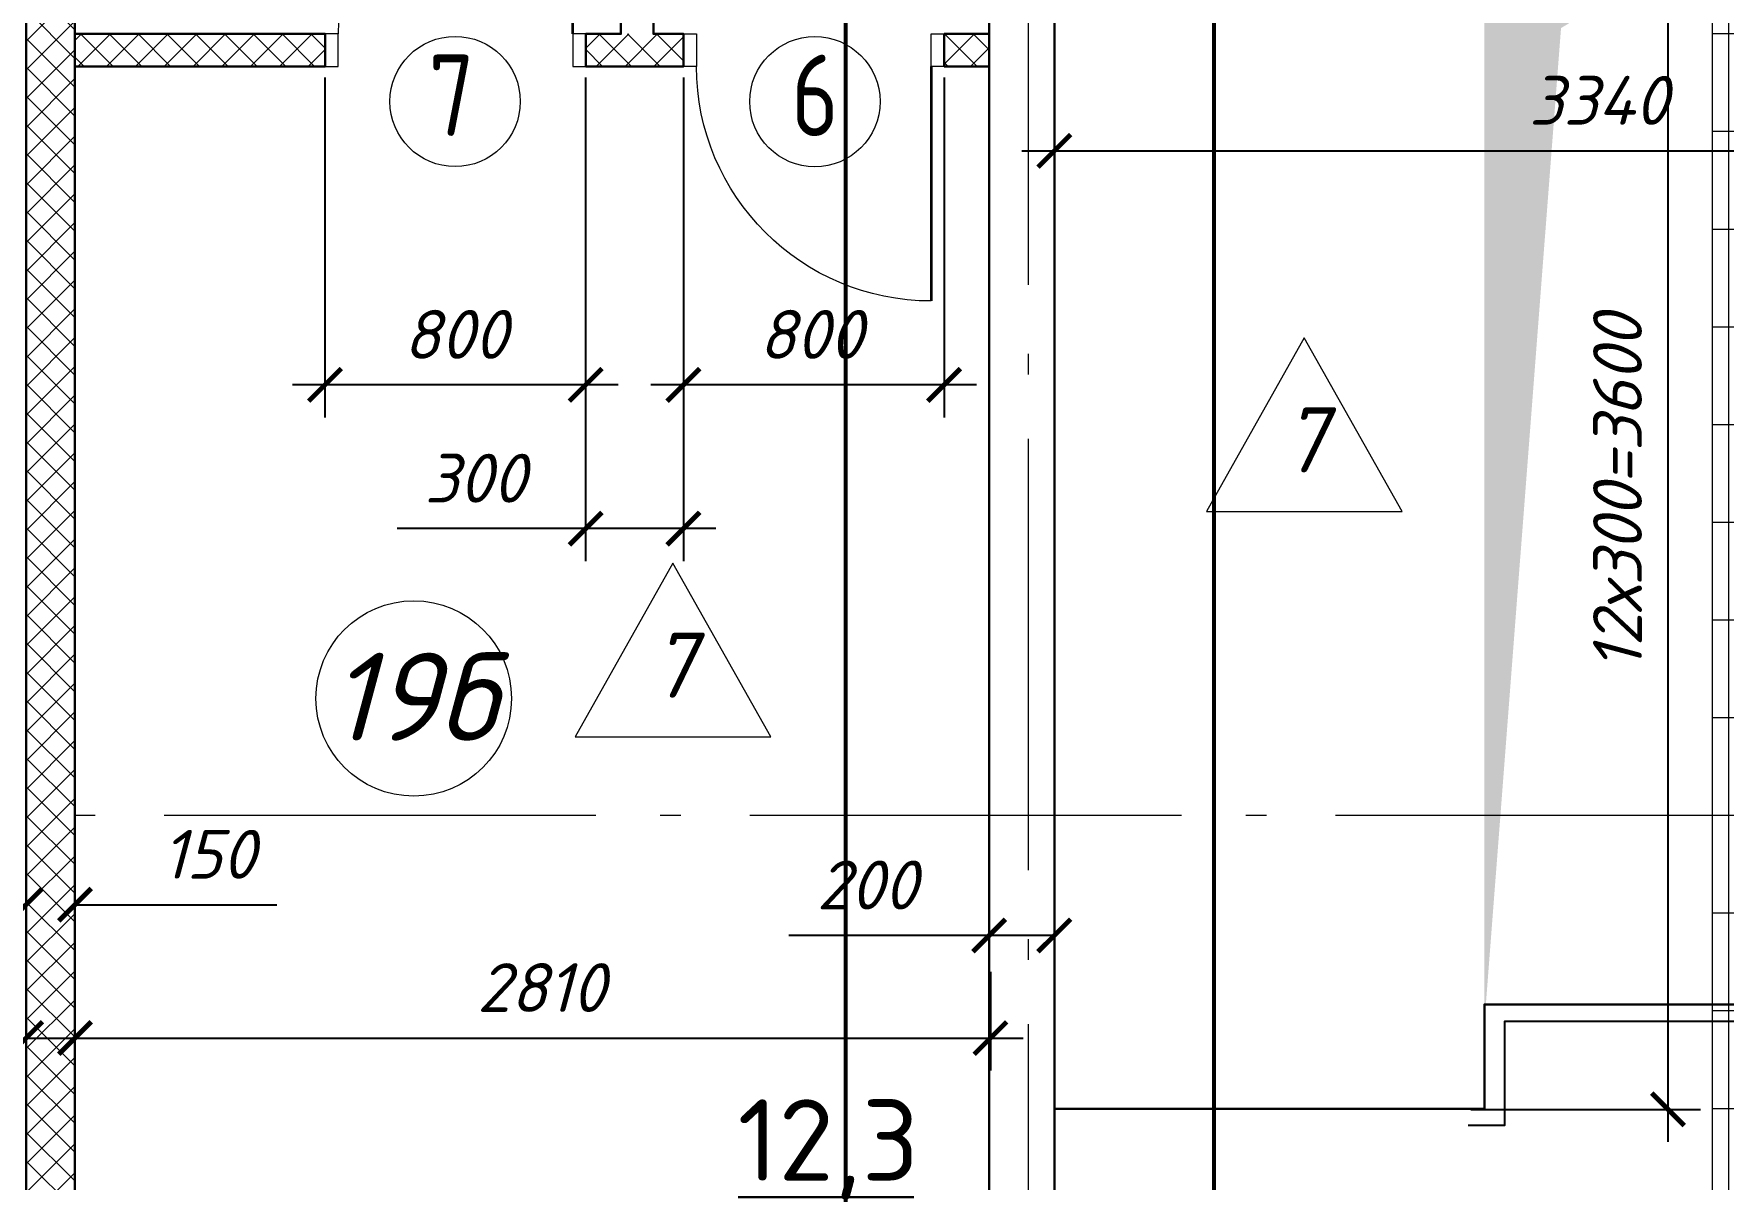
# Model space of a CAD drawing. Header units: millimetres. Extents: x -6419137 to 687965, y -598396 to 179722.
# Drawn here: x 231517 to 236702, y 16468 to 19986 of the extents above; entities that cross this region are included whole.
import ezdxf
from ezdxf.enums import TextEntityAlignment as Align

# ---------------------------------------------------------------- set-up
doc = ezdxf.new("R2010")
doc.units = ezdxf.units.MM
doc.header["$MEASUREMENT"] = 0
doc.linetypes.add('Double Dashed', pattern=[1797.222233, 1325, -211.666656, 63.333344, -197.222233])
for name, color, linetype, lineweight in [('Двери ArchiCAD', 7, 'Continuous', 0), ('Двери ArchiCAD_Ном._пера__96', 7, 'Continuous', 5), ('Двери ArchiCAD_Ном._пера__97', 7, 'Continuous', 30), ('Двери ArchiCAD_Ном._пера__98', 7, 'Continuous', 35), ('Двери ArchiCAD_Ном._пера__99', 7, 'Continuous', 40), ('лестницы_Ном._пера__96', 7, 'Continuous', 13), ('марки окон дверей', 7, 'Continuous', 0), ('марки окон дверей_Ном._пера__96', 7, 'Continuous', 5), ('оси_Ном._пера__96', 7, 'Continuous', 5), ('площади_Ном._пера__96', 7, 'Continuous', 13), ('чертеж_Ном._пера__91', 250, 'Continuous', 5), ('штриховка_Ном._пера__95', 251, 'Continuous', 5), ('экспликац проемов_Ном._пера__1', 7, 'Continuous', 5), ('экспликац проемов_Ном._пера__97', 7, 'Continuous', 5), ('№ помещений_Ном._пера__96', 7, 'Continuous', 13)]:
    doc.layers.add(name, color=color, linetype=linetype, lineweight=lineweight)
for name, color, linetype in [('оси', 7, 'Continuous'), ('размеры', 7, 'Continuous'), ('размеры внутр', 7, 'Continuous'), ('стены внутр', 7, 'Continuous'), ('чертеж', 7, 'Continuous'), ('№ помещений', 7, 'Continuous')]:
    doc.layers.add(name, color=color, linetype=linetype)
doc.styles.get("Standard").update_dxf_attribs({"font": 'isocpeui.ttf'})
doc.styles.add('СГЕНЕРИР_СТИЛЬ_1', font='gost_2_304-81_type.ttf')
doc.styles.add('СГЕНЕРИР_СТИЛЬ_2', font='gost_2_304-81_type.ttf')
doc.styles.add('СГЕНЕРИР_СТИЛЬ_3', font='CS_Gost2304.shx')
doc.styles.add('СГЕНЕРИР_СТИЛЬ_5', font='CS_Gost2304.shx')
doc.dimstyles.get("Standard").update_dxf_attribs({"dimtxt": 150, "dimasz": 100, "dimexe": 100, "dimexo": 100, "dimgap": 80, "dimtad": 1, "dimtoh": 1, "dimdec": 0, "dimzin": 0, "dimdsep": 46, "dimtxsty": 'Standard', "dimblk": 'ARCHTICK', "dimblk2": 'ARCHTICK', "dimcen": 0.09, "dimdle": 100, "dimadec": 0, "dimazin": 0, "dimtfac": 1, "dimtdec": 0, "dimtofl": 0, "dimtmove": 0, "dimatfit": 3, "dimfxl": 1, "dimtolj": 1, "dimtzin": 0, "dimarcsym": 0})

# ---------------------------------------------------------------- blocks, each defined once
blk = doc.blocks.new('л 4950 17+3+15')
blk.add_circle((550, 0), 60.009)
at = {"layer": 'лестницы_Ном._пера__96', "linetype": 'Continuous'}
for p, q in [((0, 0), (0, 5900)), ((0, 5900), (1654.178, 5900)), ((1654.178, 5900), (1119.92, 4800)), ((1150, 5900), (1150, 4861.932)), ((1450, 5900), (1450, 5479.612)), ((50, 0), (50, 5850)), ((50, 5850), (1654.178, 5850)), ((1387.049, 5350), (1187.049, 5550)), ((550, 0), (550, 5350)), ((550, 5350), (1387.049, 5350)), ((1387.049, 5350), (1187.049, 5150)), ((1050, 0), (1050, 4850)), ((1050, 4850), (1144.204, 4850)), ((0, 4800), (1100, 4800)), ((550, 4800), (350, 4600)), ((550, 4800), (750, 4600)), ((1100, 0), (1100, 4800)), ((1100, 4800), (1119.92, 4800)), ((0, 4500), (1100, 4500)), ((0, 4200), (1100, 4200)), ((0, 3900), (1100, 3900)), ((0, 3600), (1100, 3600)), ((0, 3300), (1100, 3300)), ((0, 3000), (1100, 3000)), ((0, 2700), (1100, 2700)), ((0, 2400), (1100, 2400)), ((0, 2100), (1100, 2100)), ((0, 1800), (1100, 1800)), ((0, 1500), (1100, 1500)), ((0, 1200), (1100, 1200)), ((0, 900), (1100, 900)), ((0, 600), (1100, 600)), ((0, 300), (1100, 300)), ((0, 0), (1100, 0))]:
    blk.add_line(p, q, dxfattribs=at)
blk = doc.blocks.new('Стандартный маркер сетки_11')
at = {"layer": 'оси_Ном._пера__96', "linetype": 'Double Dashed'}
blk.add_line((900, 0), (20403.4, 0), dxfattribs=at)
at = {"layer": 'оси_Ном._пера__96', "style": 'СГЕНЕРИР_СТИЛЬ_3'}
blk.add_attdef('AC_MarkerText_1', text='', height=350, rotation=90, dxfattribs=at).set_placement((21973.1, -208.7), align=Align.BOTTOM_LEFT)
blk = doc.blocks.new('Стандартный маркер сетки_16')
at = {"layer": 'оси_Ном._пера__96', "linetype": 'Double Dashed'}
blk.add_line((900, 0), (41068.3, 0), dxfattribs=at)
at = {"layer": 'оси_Ном._пера__96', "style": 'СГЕНЕРИР_СТИЛЬ_2'}
blk.add_attdef('AC_MarkerText_1', text='', height=350, rotation=180, dxfattribs=at).set_placement((-260.8, 269.7), align=Align.BOTTOM_LEFT)
blk = doc.blocks.new('Номер помещения 15_11')
at = {"layer": '№ помещений_Ном._пера__96', "linetype": 'Continuous'}
blk.add_circle((0, 0), 300, dxfattribs=at)
at = {"layer": '№ помещений_Ном._пера__96', "insert": (-259.2, 5.4), "char_height": 270, "attachment_point": 4}
blk.add_mtext('19б', dxfattribs=at)
blk = doc.blocks.new('_ArchTick')
at = {"color": 0, "linetype": 'ByBlock', "const_width": 0.15}
blk.add_lwpolyline([(-0.5, -0.5), (0.5, 0.5)], dxfattribs=at)
blk = doc.blocks.new('*D412')
at = {"layer": 'Defpoints', "color": 0, "transparency": 16777216}
for p in [(236287.6, 20285), (236532.6, 20285), (235827.9, 16683)]:
    blk.add_point(p, dxfattribs=at)
at = {"layer": 'размеры', "color": 0, "lineweight": -2, "transparency": 16777216}
for p, q in [((236532.6, 16583), (236532.6, 20385)), ((236387.6, 20285), (236632.6, 20285)), ((235927.9, 16683), (236632.6, 16683))]:
    blk.add_line(p, q, dxfattribs=at)
at = {"layer": 'размеры', "color": 0, "lineweight": -2, "transparency": 16777216, "xscale": 100, "yscale": 100, "zscale": 100}
for p, rotation in [((236532.6, 20285), 90), ((236532.6, 16683), 270)]:
    blk.add_blockref('_ArchTick', p, dxfattribs=dict(at, rotation=rotation))
at = {"layer": 'размеры', "color": 0, "transparency": 16777216, "insert": (236377.6, 18576.8), "char_height": 150, "attachment_point": 5, "rotation": 90}
blk.add_mtext('\\A1;12х300=3600', dxfattribs=at)
blk = doc.blocks.new('*D479')
at = {"layer": 'Defpoints', "color": 0, "transparency": 16777216}
for p in [(233510.8, 19950.8), (234310.8, 19950.8), (233510.8, 18907.5)]:
    blk.add_point(p, dxfattribs=at)
at = {"layer": 'размеры', "color": 0, "lineweight": -2, "transparency": 16777216}
for p, q in [((233510.8, 19850.8), (233510.8, 18807.5)), ((234310.8, 19850.8), (234310.8, 18807.5)), ((234410.8, 18907.5), (233410.8, 18907.5))]:
    blk.add_line(p, q, dxfattribs=at)
at = {"layer": 'размеры', "color": 0, "lineweight": -2, "transparency": 16777216, "xscale": 100, "yscale": 100, "zscale": 100, "rotation": 180}
blk.add_blockref('_ArchTick', (233510.8, 18907.5), dxfattribs=at)
at = {"layer": 'размеры', "color": 0, "lineweight": -2, "transparency": 16777216, "xscale": 100, "yscale": 100, "zscale": 100}
blk.add_blockref('_ArchTick', (234310.8, 18907.5), dxfattribs=at)
at = {"layer": 'размеры', "color": 0, "transparency": 16777216, "insert": (233901.5, 19062.5), "char_height": 150, "attachment_point": 5}
blk.add_mtext('\\A1;800', dxfattribs=at)
blk = doc.blocks.new('*D480')
at = {"layer": 'Defpoints', "color": 0, "transparency": 16777216}
for p in [(233210.8, 19950.8), (233510.8, 19950.8), (233210.8, 18466)]:
    blk.add_point(p, dxfattribs=at)
at = {"layer": 'размеры', "color": 0, "lineweight": -2, "transparency": 16777216}
for p, q in [((233210.8, 19850.8), (233210.8, 18366)), ((233510.8, 19850.8), (233510.8, 18366)), ((233210.8, 18466), (232632.2, 18466)), ((233610.8, 18466), (233210.8, 18466))]:
    blk.add_line(p, q, dxfattribs=at)
at = {"layer": 'размеры', "color": 0, "lineweight": -2, "transparency": 16777216, "xscale": 100, "yscale": 100, "zscale": 100, "rotation": 180}
blk.add_blockref('_ArchTick', (233210.8, 18466), dxfattribs=at)
at = {"layer": 'размеры', "color": 0, "lineweight": -2, "transparency": 16777216, "xscale": 100, "yscale": 100, "zscale": 100}
blk.add_blockref('_ArchTick', (233510.8, 18466), dxfattribs=at)
at = {"layer": 'размеры', "color": 0, "transparency": 16777216, "insert": (232871.5, 18621), "char_height": 150, "attachment_point": 5}
blk.add_mtext('\\A1;300', dxfattribs=at)
blk = doc.blocks.new('*D481')
at = {"layer": 'Defpoints', "color": 0, "transparency": 16777216}
for p in [(232410.8, 19950.8), (233210.8, 19950.8), (232410.8, 18907.5)]:
    blk.add_point(p, dxfattribs=at)
at = {"layer": 'размеры', "color": 0, "lineweight": -2, "transparency": 16777216}
for p, q in [((232410.8, 19850.8), (232410.8, 18807.5)), ((233210.8, 19850.8), (233210.8, 18807.5)), ((233310.8, 18907.5), (232310.8, 18907.5))]:
    blk.add_line(p, q, dxfattribs=at)
at = {"layer": 'размеры', "color": 0, "lineweight": -2, "transparency": 16777216, "xscale": 100, "yscale": 100, "zscale": 100, "rotation": 180}
blk.add_blockref('_ArchTick', (232410.8, 18907.5), dxfattribs=at)
at = {"layer": 'размеры', "color": 0, "lineweight": -2, "transparency": 16777216, "xscale": 100, "yscale": 100, "zscale": 100}
blk.add_blockref('_ArchTick', (233210.8, 18907.5), dxfattribs=at)
at = {"layer": 'размеры', "color": 0, "transparency": 16777216, "insert": (232810.8, 19062.5), "char_height": 150, "attachment_point": 5}
blk.add_mtext('\\A1;800', dxfattribs=at)
blk = doc.blocks.new('Номер помещения 16_9')
at = {"layer": 'марки окон дверей_Ном._пера__96', "linetype": 'Continuous'}
blk.add_circle((0, 0), 200, dxfattribs=at)
at = {"layer": 'марки окон дверей_Ном._пера__96', "insert": (-72.7, 19.4), "char_height": 250, "attachment_point": 4, "style": 'СГЕНЕРИР_СТИЛЬ_5'}
blk.add_mtext('6', dxfattribs=at)
blk = doc.blocks.new('Номер помещения 16_8')
at = {"layer": 'марки окон дверей_Ном._пера__96', "color": 1, "linetype": 'Continuous', "lineweight": 5}
blk.add_circle((0, 0), 200, dxfattribs=at)
at = {"layer": 'марки окон дверей_Ном._пера__96', "insert": (-81.2, 19.4), "char_height": 250, "attachment_point": 4, "style": 'СГЕНЕРИР_СТИЛЬ_3'}
blk.add_mtext('7', dxfattribs=at)
blk = doc.blocks.new('*D484')
at = {"layer": 'Defpoints', "color": 0, "transparency": 16777216}
for p in [(231643.5, 17181), (234453.1, 17205.7), (234453.1, 16901.9)]:
    blk.add_point(p, dxfattribs=at)
at = {"layer": 'размеры', "color": 0, "lineweight": -2, "transparency": 16777216}
for p, q in [((231643.5, 17081), (231643.5, 16801.9)), ((234453.1, 17105.7), (234453.1, 16801.9)), ((231543.5, 16901.9), (234553.1, 16901.9))]:
    blk.add_line(p, q, dxfattribs=at)
at = {"layer": 'размеры', "color": 0, "lineweight": -2, "transparency": 16777216, "xscale": 100, "yscale": 100, "zscale": 100, "rotation": 180}
blk.add_blockref('_ArchTick', (231643.5, 16901.9), dxfattribs=at)
at = {"layer": 'размеры', "color": 0, "lineweight": -2, "transparency": 16777216, "xscale": 100, "yscale": 100, "zscale": 100}
blk.add_blockref('_ArchTick', (234453.1, 16901.9), dxfattribs=at)
at = {"layer": 'размеры', "color": 0, "transparency": 16777216, "insert": (233074.2, 17056.9), "char_height": 150, "attachment_point": 5}
blk.add_mtext('\\A1;2810', dxfattribs=at)
blk = doc.blocks.new('*D485')
at = {"layer": 'Defpoints', "color": 0, "transparency": 16777216}
for p in [(228643.9, 17201.7), (231493.5, 17205.4), (231493.5, 16902)]:
    blk.add_point(p, dxfattribs=at)
at = {"layer": 'размеры', "color": 0, "lineweight": -2, "transparency": 16777216}
for p, q in [((228643.9, 17101.7), (228643.9, 16802)), ((231493.5, 17105.4), (231493.5, 16802)), ((228543.9, 16902), (231593.5, 16902))]:
    blk.add_line(p, q, dxfattribs=at)
at = {"layer": 'размеры', "color": 0, "lineweight": -2, "transparency": 16777216, "xscale": 100, "yscale": 100, "zscale": 100, "rotation": 180}
blk.add_blockref('_ArchTick', (228643.9, 16902), dxfattribs=at)
at = {"layer": 'размеры', "color": 0, "lineweight": -2, "transparency": 16777216, "xscale": 100, "yscale": 100, "zscale": 100}
blk.add_blockref('_ArchTick', (231493.5, 16902), dxfattribs=at)
at = {"layer": 'размеры', "color": 0, "transparency": 16777216, "insert": (230063.8, 17057), "char_height": 150, "attachment_point": 5}
blk.add_mtext('\\A1;2850', dxfattribs=at)
blk = doc.blocks.new('*D486')
at = {"layer": 'Defpoints', "color": 0, "transparency": 16777216}
for p in [(231643.5, 17311.2), (231493.5, 16847.3), (231643.5, 16733.7)]:
    blk.add_point(p, dxfattribs=at)
at = {"layer": 'размеры', "color": 0, "lineweight": -2, "transparency": 16777216}
for p, q in [((231493.5, 16947.3), (231493.5, 17411.2)), ((231643.5, 16833.7), (231643.5, 17411.2)), ((231493.5, 17311.2), (231393.5, 17311.2)), ((231643.5, 17311.2), (232263.3, 17311.2))]:
    blk.add_line(p, q, dxfattribs=at)
at = {"layer": 'размеры', "color": 0, "lineweight": -2, "transparency": 16777216, "xscale": 100, "yscale": 100, "zscale": 100}
blk.add_blockref('_ArchTick', (231493.5, 17311.2), dxfattribs=at)
at = {"layer": 'размеры', "color": 0, "lineweight": -2, "transparency": 16777216, "xscale": 100, "yscale": 100, "zscale": 100, "rotation": 180}
blk.add_blockref('_ArchTick', (231643.5, 17311.2), dxfattribs=at)
at = {"layer": 'размеры', "color": 0, "transparency": 16777216, "insert": (232053.4, 17466.2), "char_height": 150, "attachment_point": 5}
blk.add_mtext('\\A1;150', dxfattribs=at)
blk = doc.blocks.new('Дверь 16_8')
at = {"layer": 'Двери ArchiCAD_Ном._пера__96', "linetype": 'Continuous', "lineweight": 0}
for p, q in [((-360, 0), (-400, 0)), ((-400, 0), (-400, -100)), ((-400, 0), (-400, -100)), ((-360, -100), (-360, 0)), ((400, 0), (360, 0)), ((360, 0), (360, -100)), ((400, -100), (400, 0)), ((400, 0), (400, -100)), ((-400, -100), (-360, -100)), ((360, -100), (400, -100))]:
    blk.add_line(p, q, dxfattribs=at)
blk.add_arc((360, 0), 720, 90, 180, dxfattribs=at)
at = {"layer": 'Двери ArchiCAD_Ном._пера__97', "linetype": 'Continuous', "lineweight": 0}
for p, q in [((-360, 0), (-400, 0)), ((-400, 0), (-400, -100)), ((-360, -100), (-360, 0)), ((400, 0), (360, 0)), ((360, 0), (360, -100)), ((400, -100), (400, 0)), ((-400, -100), (-360, -100)), ((360, -100), (400, -100))]:
    blk.add_line(p, q, dxfattribs=at)
blk.add_arc((360, 0), 720, 90, 180, dxfattribs=at)
at = {"layer": 'Двери ArchiCAD_Ном._пера__98', "linetype": 'Continuous'}
blk.add_line((360, 0), (360, 720), dxfattribs=at)
blk.add_line((360, 0), (360, 720), dxfattribs=at)
at = {"layer": 'Двери ArchiCAD_Ном._пера__99', "linetype": 'Continuous', "lineweight": 0}
for p, q in [((-400, 0), (-400, -100)), ((400, 0), (400, -100))]:
    blk.add_line(p, q, dxfattribs=at)
blk = doc.blocks.new('Дверь 16_10')
at = {"layer": 'Двери ArchiCAD_Ном._пера__96', "linetype": 'Continuous', "lineweight": 0}
for p, q in [((-360, 0), (-400, 0)), ((-400, 0), (-400, -100)), ((-400, 0), (-400, -100)), ((-360, -100), (-360, 0)), ((400, 0), (360, 0)), ((360, 0), (360, -100)), ((400, -100), (400, 0)), ((400, 0), (400, -100)), ((-400, -100), (-360, -100)), ((360, -100), (400, -100))]:
    blk.add_line(p, q, dxfattribs=at)
blk.add_arc((360, 0), 720, 90, 180, dxfattribs=at)
at = {"layer": 'Двери ArchiCAD_Ном._пера__97', "linetype": 'Continuous', "lineweight": 0}
for p, q in [((-360, 0), (-400, 0)), ((-400, 0), (-400, -100)), ((-360, -100), (-360, 0)), ((400, 0), (360, 0)), ((360, 0), (360, -100)), ((400, -100), (400, 0)), ((-400, -100), (-360, -100)), ((360, -100), (400, -100))]:
    blk.add_line(p, q, dxfattribs=at)
blk.add_arc((360, 0), 720, 90, 180, dxfattribs=at)
at = {"layer": 'Двери ArchiCAD_Ном._пера__98', "linetype": 'Continuous'}
blk.add_line((360, 0), (360, 720), dxfattribs=at)
blk.add_line((360, 0), (360, 720), dxfattribs=at)
at = {"layer": 'Двери ArchiCAD_Ном._пера__99', "linetype": 'Continuous', "lineweight": 0}
for p, q in [((-400, 0), (-400, -100)), ((400, 0), (400, -100))]:
    blk.add_line(p, q, dxfattribs=at)
blk = doc.blocks.new('*D521')
at = {"layer": 'Defpoints', "color": 0, "transparency": 16777216}
for p in [(237989.3, 19767.5), (234649.2, 19667.3), (237989.3, 19626.1)]:
    blk.add_point(p, dxfattribs=at)
at = {"layer": 'размеры', "color": 0, "lineweight": -2, "transparency": 16777216}
for p, q in [((237989.3, 19667.5), (237989.3, 19526.1)), ((234549.2, 19626.1), (238089.3, 19626.1)), ((234649.2, 19567.3), (234649.2, 19526.1))]:
    blk.add_line(p, q, dxfattribs=at)
at = {"layer": 'размеры', "color": 0, "lineweight": -2, "transparency": 16777216, "xscale": 100, "yscale": 100, "zscale": 100, "rotation": 180}
blk.add_blockref('_ArchTick', (234649.2, 19626.1), dxfattribs=at)
at = {"layer": 'размеры', "color": 0, "lineweight": -2, "transparency": 16777216, "xscale": 100, "yscale": 100, "zscale": 100}
blk.add_blockref('_ArchTick', (237989.3, 19626.1), dxfattribs=at)
at = {"layer": 'размеры', "color": 0, "transparency": 16777216, "insert": (236319.2, 19781.1), "char_height": 150, "attachment_point": 5}
blk.add_mtext('\\A1;3340', dxfattribs=at)
blk = doc.blocks.new('*D527')
at = {"layer": 'Defpoints', "color": 0, "transparency": 16777216}
for p in [(234649.2, 17216.9), (234449.1, 16847.3), (234649.2, 16733.7)]:
    blk.add_point(p, dxfattribs=at)
at = {"layer": 'размеры', "color": 0, "lineweight": -2, "transparency": 16777216}
for p, q in [((234449.1, 16947.3), (234449.1, 17316.9)), ((234649.2, 16833.7), (234649.2, 17316.9)), ((234449.1, 17216.9), (233834.6, 17216.9)), ((234649.2, 17216.9), (234349.1, 17216.9))]:
    blk.add_line(p, q, dxfattribs=at)
at = {"layer": 'размеры', "color": 0, "lineweight": -2, "transparency": 16777216, "xscale": 100, "yscale": 100, "zscale": 100, "rotation": 180}
blk.add_blockref('_ArchTick', (234449.1, 17216.9), dxfattribs=at)
at = {"layer": 'размеры', "color": 0, "lineweight": -2, "transparency": 16777216, "xscale": 100, "yscale": 100, "zscale": 100}
blk.add_blockref('_ArchTick', (234649.2, 17216.9), dxfattribs=at)
at = {"layer": 'размеры', "color": 0, "transparency": 16777216, "insert": (234074, 17371.9), "char_height": 150, "attachment_point": 5}
blk.add_mtext('\\A1;200', dxfattribs=at)

msp = doc.modelspace()

# ---------------------------------------------------------------- hatches: boundary and pattern name
at = {"layer": 'размеры внутр', "true_color": 0xd3d2db}
h = msp.add_hatch(color=254, dxfattribs=at)
h.dxf.hatch_style = 1
h.paths.add_polyline_path([(236669.2, 20285), (235969.2, 20285), (235969.2, 16999.1), (235973.1, 16999.1), (236204.3, 20003)])
at = {"layer": 'штриховка_Ном._пера__95', "lineweight": 5}
h = msp.add_hatch(dxfattribs=at)
h.set_pattern_fill('ANSI37', color=14, scale=500, angle=90)
h.set_pattern_definition([(135, (235165.58, 186358.17), (-44.194174, -44.194174), []), (225, (235165.58, 186358.17), (44.194174, -44.194174), [])])
h.paths.add_polyline_path([(231493.6, 15585.1), (231493.4, 21985), (231643.4, 21985.1), (231643.6, 15585.1)])
h = msp.add_hatch(dxfattribs=at)
h.set_pattern_fill('ANSI37', color=14, scale=500, angle=90)
h.set_pattern_definition([(135, (391070.37, 86495.46), (-44.194174, -44.194174), []), (225, (391070.37, 86495.46), (44.194174, -44.194174), [])])
h.paths.add_polyline_path([(233211.1, 19985.1), (233511.1, 19985.1), (233511.1, 19885.1), (233211.1, 19885.1)])
h.paths.add_polyline_path([(231643.5, 19985.1), (232411.1, 19985.1), (232411.1, 19885.1), (231643.5, 19885.1)])
h.paths.add_polyline_path([(234449.1, 19885), (234449.1, 19985), (234311.1, 19985.1), (234311.1, 19885.1)])

# ---------------------------------------------------------------- linework, layer by layer
at = {"layer": 'стены внутр', "color": 14, "lineweight": 30}
for points in [[(231643.5, 21985.1), (231493.5, 21985.1), (231493.5, 15585.1), (231643.5, 15585.1)], [(234649.2, 21585.1), (234449.2, 21585.1), (234449.1, 15985.1), (234649.2, 15985.1)], [(231643.5, 19985.1), (232411.1, 19985.1), (232411.1, 19885.1), (231643.5, 19885.1)], [(234311.1, 19985.1), (234449.1, 19985.1), (234449.1, 19885.1), (234311.1, 19885.1)]]:
    msp.add_lwpolyline(points, close=True, dxfattribs=at)
msp.add_lwpolyline([(233418.8, 21985.1), (233418.8, 19985.1), (233511.1, 19985.1), (233511.1, 19885.1), (233211.1, 19885.1), (233211.1, 19985.1), (233318.8, 19985.1), (233318.8, 21985.1)], dxfattribs=at)
at = {"layer": 'стены внутр', "lineweight": 30}
msp.add_lwpolyline([(237989.4, 17005.1), (235969.2, 17005.1), (235969.2, 16685), (234649.4, 16685)], dxfattribs=at)
at = {"layer": 'чертеж'}
msp.add_lwpolyline([(237989.4, 16953), (236030.9, 16953), (236030.9, 16633.6), (235919.2, 16633.6)], dxfattribs=at)
at = {"layer": 'чертеж_Ном._пера__91', "color": 1, "lineweight": 53}
msp.add_lwpolyline([(234008.9, 21980.7), (235138.4, 21980.7), (235138.4, 13535.2), (234008.9, 13535.2)], close=True, dxfattribs=at)
at = {"layer": 'экспликац проемов_Ном._пера__97', "linetype": 'Continuous', "lineweight": 0}
for points in [[(235716.3, 18518.4), (235416.3, 19051.7), (235116.3, 18518.4), (235716.3, 18518.4)], [(233778.6, 17826.6), (233478.6, 18359.9), (233178.6, 17826.6), (233778.6, 17826.6)]]:
    msp.add_lwpolyline(points, dxfattribs=at)

# ---------------------------------------------------------------- block references
at = {"layer": 'Двери ArchiCAD', "color": 44, "linetype": 'Continuous', "lineweight": 35, "zscale": 1000}
msp.add_blockref('Дверь 16_8', (232811.1, 19985.1), dxfattribs=at)
at = {"layer": 'Двери ArchiCAD', "color": 44, "linetype": 'Continuous', "lineweight": 35, "extrusion": (0, 0, -1), "zscale": -1000, "rotation": 180}
msp.add_blockref('Дверь 16_10', (-233911.1, 19885.1), dxfattribs=at)
at = {"layer": 'лестницы_Ном._пера__96', "linetype": 'Continuous', "lineweight": 0, "xscale": -1, "zscale": 1000}
msp.add_blockref('л 4950 17+3+15', (237769.2, 15485), dxfattribs=at)
at = {"layer": 'марки окон дверей', "color": 102, "linetype": 'Continuous', "lineweight": 15, "zscale": 1000}
for name, p in [('Номер помещения 16_8', (232810.1, 19777.6)), ('Номер помещения 16_9', (233914.2, 19777.1))]:
    msp.add_blockref(name, p, dxfattribs=at)
at = {"layer": 'оси', "color": 251, "linetype": 'Continuous', "lineweight": 13, "zscale": 1000}
for name, p, rotation in [('Стандартный маркер сетки_11', (234569.2, 23236.5), 270), ('Стандартный маркер сетки_16', (248520.2, 17585.1), 180)]:
    msp.add_blockref(name, p, dxfattribs=dict(at, rotation=rotation))
at = {"layer": '№ помещений', "color": 102, "linetype": 'Continuous', "lineweight": 15, "zscale": 1000}
msp.add_blockref('Номер помещения 15_11', (232683.1, 17944.6), dxfattribs=at)

# ---------------------------------------------------------------- texts
at = {"layer": 'площади_Ном._пера__96', "lineweight": 30, "insert": (233677, 16405.3), "char_height": 250, "attachment_point": 7, "style": 'СГЕНЕРИР_СТИЛЬ_1'}
msp.add_mtext('{\\fISOCPEUR|b0|i0|c204|p34;\\L12,3\\Fisocp|c204; }', dxfattribs=at)
at = {"layer": 'экспликац проемов_Ном._пера__1', "color": 32, "linetype": 'Continuous', "true_color": 0xe07000, "char_height": 200, "attachment_point": 5}
for s, insert in [('{\\W0.95;7}', (235416.3, 18738.9)), ('{\\W0.950000x;7}', (233478.6, 18047.1))]:
    msp.add_mtext(s, dxfattribs=dict(at, insert=insert))

# ---------------------------------------------------------------- dimensions: what is measured, and where the dimension line sits
at = {"layer": 'размеры'}
dim = msp.add_linear_dim(base=(236532.6, 20285), p1=(235827.9, 16683), p2=(236287.6, 20285), angle=90, text='12х300=3600', dimstyle='Standard', dxfattribs=at)
dim.commit()
dim.dimension.update_dxf_attribs({"geometry": '*D412', "text_midpoint": (236532.6, 18576.8), "dimtype": 160})
for base, p1, p2, picture, middle in [((232410.8, 18907.5), (233210.8, 19950.8), (232410.8, 19950.8), '*D481', (232810.8, 18907.5)), ((233210.8, 18466), (233510.8, 19950.8), (233210.8, 19950.8), '*D480', (232871.5, 18466)), ((233510.8, 18907.5), (234310.8, 19950.8), (233510.8, 19950.8), '*D479', (233901.5, 18907.5))]:
    dim = msp.add_linear_dim(base=base, p1=p1, p2=p2, angle=180, dimstyle='Standard', dxfattribs=at)
    dim.commit()
    dim.dimension.update_dxf_attribs({"geometry": picture, "text_midpoint": middle, "dimtype": 160})
dim = msp.add_linear_dim(base=(237989.3, 19626.1), p1=(234649.2, 19667.3), p2=(237989.3, 19767.5), dimstyle='Standard', dxfattribs=at)
dim.commit()
dim.dimension.update_dxf_attribs({"geometry": '*D521', "text_midpoint": (236319.2, 19781.1)})
for base, p1, p2, picture, middle in [((231643.5, 17311.2), (231493.5, 16847.3), (231643.5, 16733.7), '*D486', (232053.4, 17311.2)), ((234649.2, 17216.9), (234449.1, 16847.3), (234649.2, 16733.7), '*D527', (234074, 17216.9)), ((231493.5, 16902), (228643.9, 17201.7), (231493.5, 17205.4), '*D485', (230063.8, 16902)), ((234453.1, 16901.9), (231643.5, 17181), (234453.1, 17205.7), '*D484', (233074.2, 16901.9))]:
    dim = msp.add_linear_dim(base=base, p1=p1, p2=p2, dimstyle='Standard', dxfattribs=at)
    dim.commit()
    dim.dimension.update_dxf_attribs({"geometry": picture, "text_midpoint": middle, "dimtype": 160})

doc.saveas('drawing.dxf')
